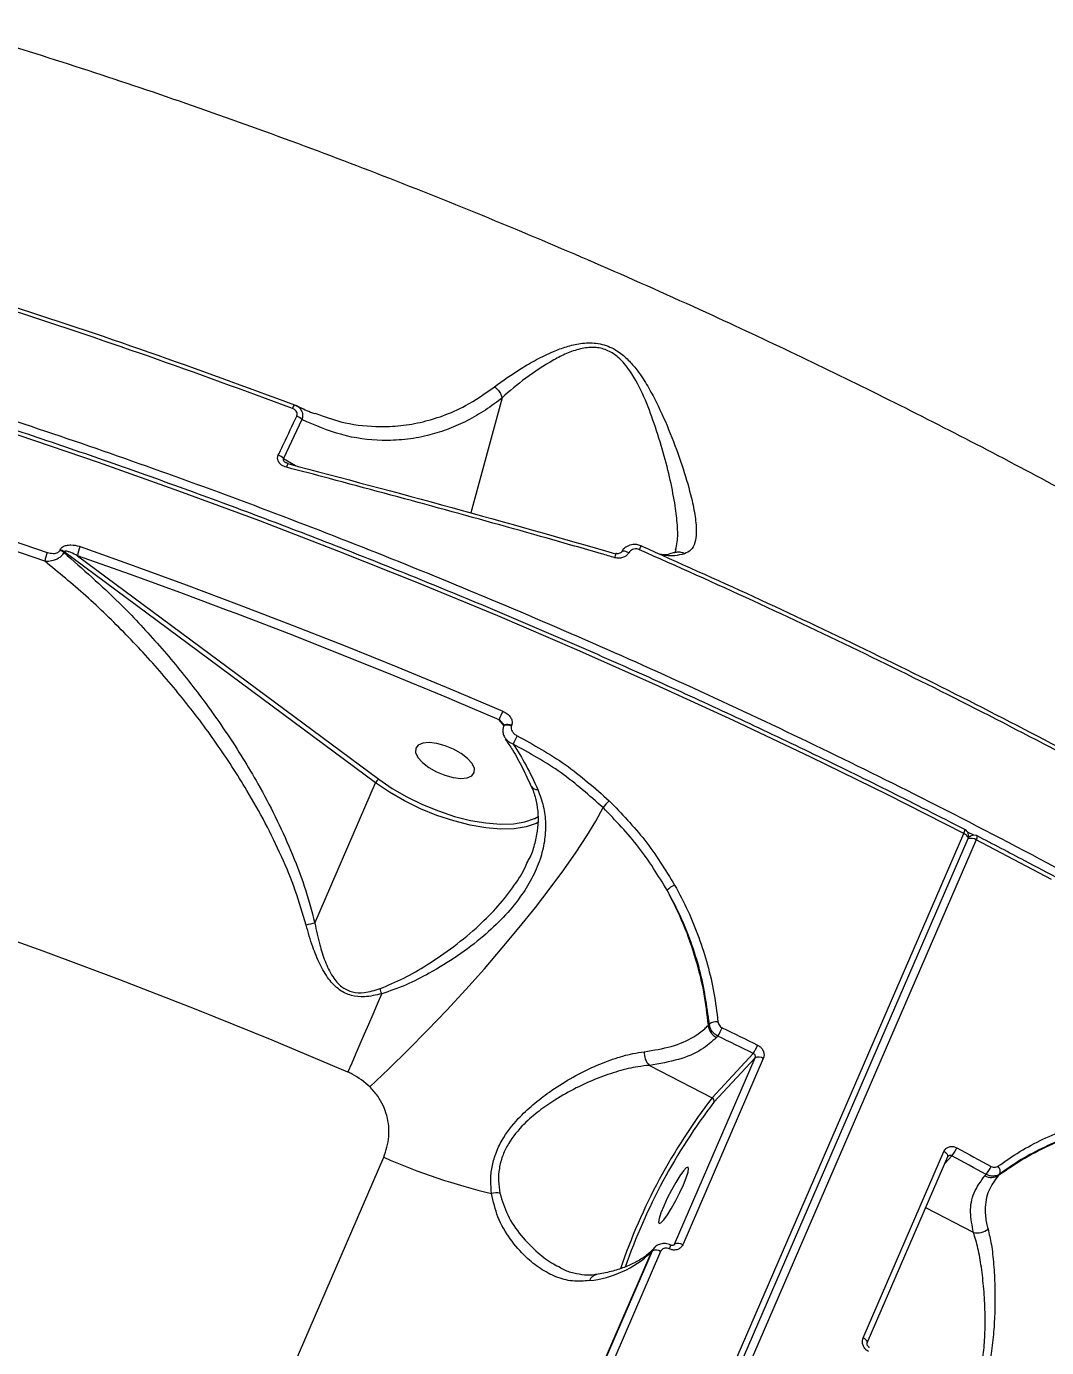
# Model space of a CAD drawing. Header units: millimetres. Extents: x -4688 to 6829, y -6350 to 4771.
# Drawn here: x 2728.4 to 2873.1, y 1560.9 to 1748.2 of the extents above; entities that cross this region are included whole.
import ezdxf

# ---------------------------------------------------------------- set-up
doc = ezdxf.new("R2010")
doc.units = ezdxf.units.MM
for name, color, linetype in [('DIKOM_ЗОНА', 80, 'Continuous'), ('DIKOM_ОБЪЕКТ', 7, 'Continuous'), ('DIKOM_РАЗМЕР_ЗОНА', 7, 'Continuous'), ('DIKOM_РАЗМЕР_ОБЪЕКТА', 7, 'Continuous')]:
    doc.layers.add(name, color=color, linetype=linetype)
doc.styles.add('style1', font='arial.ttf', dxfattribs={"width": 0.8})
doc.dimstyles.new('1-50', dxfattribs={"dimtxt": 300, "dimasz": 200, "dimexe": 100, "dimexo": 0, "dimgap": 100, "dimtad": 1, "dimtxsty": 'style1', "dimcen": 200, "dimclrd": 7, "dimclre": 7, "dimclrt": 7, "dimadec": 1, "dimazin": 2, "dimtfac": 1, "dimtmove": 0, "dimatfit": 2, "dimfxl": 0, "dimlwd": 25, "dimlwe": 18, "dimarcsym": 0})

# ---------------------------------------------------------------- blocks, each defined once
blk = doc.blocks.new('*D9')
at = {"layer": 'Defpoints', "color": 0, "transparency": 16777216}
for p in [(2285.35, 2926.08), (233.68, -3329.73), (5655.58, -3329.73)]:
    blk.add_point(p, dxfattribs=at)
at = {"layer": 'DIKOM_РАЗМЕР_ОБЪЕКТА', "color": 7, "lineweight": 18, "transparency": 16777216}
for p, q in [((2285.35, 2926.08), (5755.58, 2926.08)), ((233.68, -3329.73), (5755.58, -3329.73))]:
    blk.add_line(p, q, dxfattribs=at)
at = {"layer": 'DIKOM_РАЗМЕР_ОБЪЕКТА', "color": 7, "lineweight": 25, "transparency": 16777216}
blk.add_line((5655.58, 2726.08), (5655.58, -3129.73), dxfattribs=at)
at = {"layer": 'DIKOM_РАЗМЕР_ОБЪЕКТА', "color": 7, "transparency": 16777216}
for points in [[(5622.24, 2726.08), (5688.91, 2726.08), (5655.58, 2926.08)], [(5622.24, -3129.73), (5688.91, -3129.73), (5655.58, -3329.73)]]:
    blk.add_solid(points, dxfattribs=at)
at = {"layer": 'DIKOM_РАЗМЕР_ОБЪЕКТА', "color": 7, "transparency": 16777216, "insert": (5402.4, -130.27), "char_height": 300, "attachment_point": 5, "rotation": 90, "style": 'style1'}
blk.add_mtext('6250', dxfattribs=at)
blk = doc.blocks.new('*D10')
at = {"layer": 'Defpoints', "color": 0, "transparency": 16777216}
for p in [(2960.09, 4770.95), (741.18, -5330.34), (6729.08, -5330.34)]:
    blk.add_point(p, dxfattribs=at)
at = {"layer": 'DIKOM_РАЗМЕР_ЗОНА', "color": 7, "lineweight": 18, "transparency": 16777216}
for p, q in [((2960.09, 4770.95), (6829.08, 4770.95)), ((741.18, -5330.34), (6829.08, -5330.34))]:
    blk.add_line(p, q, dxfattribs=at)
at = {"layer": 'DIKOM_РАЗМЕР_ЗОНА', "color": 7, "lineweight": 25, "transparency": 16777216}
blk.add_line((6729.08, 4570.95), (6729.08, -5130.34), dxfattribs=at)
at = {"layer": 'DIKOM_РАЗМЕР_ЗОНА', "color": 7, "transparency": 16777216}
for points in [[(6695.74, 4570.95), (6762.41, 4570.95), (6729.08, 4770.95)], [(6695.74, -5130.34), (6762.41, -5130.34), (6729.08, -5330.34)]]:
    blk.add_solid(points, dxfattribs=at)
at = {"layer": 'DIKOM_РАЗМЕР_ЗОНА', "color": 7, "transparency": 16777216, "insert": (6475.9, -93.77), "char_height": 300, "attachment_point": 5, "rotation": 90, "style": 'style1'}
blk.add_mtext('10100', dxfattribs=at)
blk = doc.blocks.new('*D11')
at = {"layer": 'Defpoints', "color": 0, "transparency": 16777216}
for p in [(3703.08, 2652.76), (-3188.42, -47.63), (-3188.42, -4921.77)]:
    blk.add_point(p, dxfattribs=at)
at = {"layer": 'DIKOM_РАЗМЕР_ОБЪЕКТА', "color": 7, "lineweight": 18, "transparency": 16777216}
for p, q in [((3703.08, 2652.76), (3703.08, -5021.77)), ((-3188.42, -47.63), (-3188.42, -5021.77))]:
    blk.add_line(p, q, dxfattribs=at)
at = {"layer": 'DIKOM_РАЗМЕР_ОБЪЕКТА', "color": 7, "lineweight": 25, "transparency": 16777216}
blk.add_line((3503.08, -4921.77), (-2988.42, -4921.77), dxfattribs=at)
at = {"layer": 'DIKOM_РАЗМЕР_ОБЪЕКТА', "color": 7, "transparency": 16777216}
for points in [[(-2988.42, -4888.44), (-2988.42, -4955.11), (-3188.42, -4921.77)], [(3503.08, -4888.44), (3503.08, -4955.11), (3703.08, -4921.77)]]:
    blk.add_solid(points, dxfattribs=at)
at = {"layer": 'DIKOM_РАЗМЕР_ОБЪЕКТА', "color": 7, "transparency": 16777216, "insert": (4.08, -4668.6), "char_height": 300, "attachment_point": 5, "style": 'style1'}
blk.add_mtext('6900', dxfattribs=at)
blk = doc.blocks.new('*D12')
at = {"layer": 'Defpoints', "color": 0, "transparency": 16777216}
for p in [(4937.72, 2926.08), (-4688.42, -671.13), (4937.72, -6249.77)]:
    blk.add_point(p, dxfattribs=at)
at = {"layer": 'DIKOM_РАЗМЕР_ЗОНА', "color": 7, "lineweight": 18, "transparency": 16777216}
for p, q in [((4937.72, 2926.08), (4937.72, -6349.77)), ((-4688.42, -671.13), (-4688.42, -6349.77))]:
    blk.add_line(p, q, dxfattribs=at)
at = {"layer": 'DIKOM_РАЗМЕР_ЗОНА', "color": 7, "lineweight": 25, "transparency": 16777216}
blk.add_line((-4488.42, -6249.77), (4737.72, -6249.77), dxfattribs=at)
at = {"layer": 'DIKOM_РАЗМЕР_ЗОНА', "color": 7, "transparency": 16777216}
for points in [[(-4488.42, -6216.44), (-4488.42, -6283.11), (-4688.42, -6249.77)], [(4737.72, -6216.44), (4737.72, -6283.11), (4937.72, -6249.77)]]:
    blk.add_solid(points, dxfattribs=at)
at = {"layer": 'DIKOM_РАЗМЕР_ЗОНА', "color": 7, "transparency": 16777216, "insert": (124.65, -5996.6), "char_height": 300, "attachment_point": 5, "style": 'style1'}
blk.add_mtext('9650', dxfattribs=at)

msp = doc.modelspace()

# ---------------------------------------------------------------- linework, layer by layer
at = {"layer": 'DIKOM_ЗОНА', "color": 3, "lineweight": 15}
msp.add_lwpolyline([(2570.081, -2285.228, 0.3647019), (1741.185, -3270.482), (1741.185, -4330.338, -0.4142136), (741.185, -5330.338), (-888.842, -5330.338, -0.4142136), (-1888.842, -4330.338), (-1888.842, -2671.127, 0.4142136), (-2888.842, -1671.127), (-3688.422, -1671.127, -0.4142136), (-4688.422, -671.127), (-4688.422, 1138.873, -0.4142136), (-3688.422, 2138.873), (-3460.429, 2138.873, 0.2211165), (-2695.804, 2494.398, -0.0334984), (-2377.811, 2824.109, 0.1068234), (-2131.845, 3167.597, -0.2990107), (-1214.167, 3770.271), (731.296, 3770.271, 0.2141904), (1478.609, 4105.799, -0.933016), (4609.303, 1688.518, 0.1481275), (4441.226, 1133.627), (4441.226, -61.127, -0.3647019), (2570.081, -2285.228)], format="xyb", dxfattribs=at)
at = {"layer": 'DIKOM_ОБЪЕКТ', "color": 7, "linetype": 'Continuous', "lineweight": 15}
for p, q in [((2795.855, 1695.569), (2791.406, 1679.261)), ((2769.315, 1693.394), (2769.435, 1693.354)), ((2767.469, 1692.487), (2764.86, 1686.963)), ((2764.86, 1686.963), (2766.55, 1685.959)), ((2733.133, 1673.943), (2733.177, 1674.043)), ((2733.745, 1673.748), (2733.701, 1673.648)), ((2777.924, 1640.998), (2733.745, 1673.748)), ((2735.634, 1673.193), (2778.396, 1641.494)), ((2795.424, 1649.932), (2789.447, 1652.468)), ((2796.112, 1649.098), (2795.424, 1649.932)), ((2796.131, 1649.142), (2796.097, 1649.064)), ((2797.218, 1649.147), (2797.185, 1649.07)), ((2769.306, 1621.098), (2777.924, 1640.998)), ((2800.016, 1640.485), (2800.003, 1640.513)), ((2800.49, 1635.936), (2800.974, 1636.197)), ((2688.348, 1234.364), (2861.34, 1633.812)), ((2862.756, 1633.549), (2861.847, 1634.017)), ((2688.956, 1233.63), (2861.948, 1633.078)), ((2863.105, 1632.902), (2690.113, 1233.454)), ((2862.058, 1633.247), (2861.981, 1633.164)), ((2799.596, 1630.113), (2799.678, 1630.308)), ((2825.081, 1606.608), (2825.253, 1606.793)), ((2826.447, 1605.094), (2826.26, 1604.893)), ((2820.308, 1575.6), (2831.745, 1602.009)), ((2832.907, 1601.907), (2821.469, 1575.497)), ((2825.641, 1596.352), (2831.467, 1602.631)), ((2831.745, 1602.009), (2825.902, 1595.712)), ((2816.747, 1600.938), (2825.641, 1596.352)), ((2847.062, 1562.301), (2858.5, 1588.711)), ((2653.981, 1299.058), (2779.079, 1587.915)), ((2847.638, 1561.584), (2859.075, 1587.994)), ((2859.64, 1588.104), (2858.671, 1587.06)), ((2859.078, 1587.988), (2859.112, 1588.045)), ((2864.317, 1585.271), (2864.503, 1585.472)), ((2866.451, 1585.551), (2866.279, 1585.366)), ((2862.707, 1577.24), (2855.931, 1580.734)), ((2820.162, 1575.442), (2820.308, 1575.6)), ((2816.978, 1574.418), (2787.312, 1505.918)), ((2787.518, 1506.139), (2817.184, 1574.64)), ((2818.34, 1574.54), (2788.674, 1506.039)), ((2817.184, 1574.64), (2816.978, 1574.418)), ((2817.48, 1575.093), (2817.273, 1574.871))]:
    msp.add_line(p, q, dxfattribs=at)
at = {"layer": 'DIKOM_ОБЪЕКТ', "color": 7, "linetype": 'Continuous', "lineweight": 15, "flags": 128}
for points in [[(2861.34, 1633.812), (2850.546, 1639.275), (2839.652, 1644.615), (2828.666, 1649.826), (2817.599, 1654.904), (2806.458, 1659.846), (2795.255, 1664.646), (2783.998, 1669.302), (2772.696, 1673.808), (2761.359, 1678.161), (2749.997, 1682.358), (2738.62, 1686.394), (2727.236, 1690.268), (2715.856, 1693.974), (2704.488, 1697.511), (2693.144, 1700.874), (2681.831, 1704.062), (2670.56, 1707.072), (2659.341, 1709.901), (2648.182, 1712.546), (2637.093, 1715.007), (2626.083, 1717.279), (2615.162, 1719.362), (2604.339, 1721.254)], [(2666.041, 1693.5), (2674.152, 1691.338), (2682.286, 1689.083), (2690.439, 1686.736), (2698.607, 1684.299), (2706.786, 1681.773), (2714.974, 1679.158), (2723.167, 1676.455), (2731.361, 1673.667)], [(2730.991, 1672.414), (2722.816, 1675.196), (2714.641, 1677.893), (2706.471, 1680.502), (2698.31, 1683.023), (2690.16, 1685.455), (2682.025, 1687.796), (2673.909, 1690.046), (2665.816, 1692.204)], [(2765.472, 1686.272), (2765.473, 1686.27), (2765.475, 1686.247)], [(2815.337, 1674.044), (2815.392, 1674.169), (2815.44, 1674.283), (2815.482, 1674.382), (2815.517, 1674.464), (2815.543, 1674.526), (2815.56, 1674.569), (2815.567, 1674.589), (2815.564, 1674.588)], [(2757.043, 1665.398), (2750.658, 1667.784), (2743.149, 1670.523), (2735.634, 1673.193)], [(2736.014, 1674.478), (2743.547, 1671.803), (2751.074, 1669.057), (2758.592, 1666.242), (2766.098, 1663.358), (2773.589, 1660.407), (2781.063, 1657.39), (2788.516, 1654.308), (2795.947, 1651.162)], [(2811.976, 1673.499), (2811.974, 1673.499), (2811.957, 1673.48)], [(2813.829, 1673.61), (2813.612, 1673.71), (2813.398, 1673.783), (2813.199, 1673.824), (2813.027, 1673.831), (2812.891, 1673.804), (2812.8, 1673.744), (2812.777, 1673.711)], [(2789.447, 1652.468), (2788.011, 1653.07), (2780.575, 1656.145), (2773.119, 1659.155), (2765.646, 1662.099), (2758.158, 1664.976), (2757.043, 1665.398)], [(2774.003, 1599.977), (2763.264, 1604.49), (2752.477, 1608.855), (2741.651, 1613.068), (2730.796, 1617.125), (2719.923, 1621.023), (2709.042, 1624.756), (2698.162, 1628.323), (2687.294, 1631.719), (2676.449, 1634.942), (2665.635, 1637.989), (2654.864, 1640.856), (2644.145, 1643.542), (2633.488, 1646.042), (2622.903, 1648.357), (2612.4, 1650.482)], [(2796.097, 1649.064), (2796.132, 1649.118), (2796.253, 1649.195), (2796.435, 1649.23), (2796.663, 1649.219), (2796.92, 1649.164), (2797.185, 1649.07)], [(2796.131, 1649.143), (2796.166, 1649.196), (2796.287, 1649.273), (2796.469, 1649.308), (2796.697, 1649.297), (2796.954, 1649.242), (2797.218, 1649.147)], [(2790.956, 1644.451), (2790.058, 1645.151), (2788.973, 1645.77), (2787.79, 1646.26), (2786.605, 1646.579), (2785.514, 1646.703), (2784.604, 1646.622), (2783.95, 1646.341), (2783.605, 1645.883), (2783.597, 1645.287), (2783.926, 1644.599), (2784.565, 1643.876), (2785.464, 1643.176), (2786.548, 1642.557), (2787.731, 1642.067), (2788.917, 1641.747), (2790.008, 1641.623), (2790.918, 1641.705), (2791.571, 1641.986), (2791.917, 1642.444), (2791.925, 1643.04), (2791.596, 1643.728), (2790.956, 1644.451)], [(2799.994, 1634.976), (2799.268, 1634.764), (2797.591, 1634.493), (2795.678, 1634.441), (2793.574, 1634.609), (2791.328, 1634.992), (2788.994, 1635.582), (2786.626, 1636.365), (2784.281, 1637.323), (2782.014, 1638.432), (2779.878, 1639.667), (2777.924, 1640.998)], [(2778.396, 1641.494), (2780.29, 1640.203), (2782.361, 1639.006), (2784.56, 1637.93), (2786.834, 1637.002), (2789.13, 1636.242), (2791.393, 1635.67), (2793.571, 1635.298), (2795.612, 1635.136), (2797.467, 1635.186), (2799.093, 1635.449), (2800.451, 1635.917), (2800.49, 1635.936)], [(2777.118, 1597.891), (2779.807, 1600.441), (2782.537, 1603.124), (2785.283, 1605.914), (2788.017, 1608.783), (2790.712, 1611.703), (2793.341, 1614.645), (2795.879, 1617.58), (2798.3, 1620.479), (2800.581, 1623.314), (2802.699, 1626.055), (2804.633, 1628.677), (2806.364, 1631.154), (2807.875, 1633.461), (2809.151, 1635.575), (2810.179, 1637.475)], [(2801.074, 1635.456), (2800.669, 1635.247), (2799.994, 1634.976)], [(2861.948, 1633.078), (2861.955, 1633.096), (2861.963, 1633.185), (2861.936, 1633.285), (2861.873, 1633.392), (2861.778, 1633.503), (2861.654, 1633.613), (2861.506, 1633.717), (2861.34, 1633.812)], [(2861.97, 1633.133), (2861.998, 1633.174), (2862.058, 1633.247)], [(2873.771, 1627.3), (2863.105, 1632.902)], [(2774.003, 1599.977), (2774.575, 1601.298), (2775.156, 1602.643), (2775.746, 1604.009), (2776.344, 1605.394), (2776.948, 1606.797), (2777.558, 1608.214), (2778.173, 1609.643), (2778.792, 1611.083)], [(2827.07, 1606.278), (2827.7, 1605.971), (2828.33, 1605.663), (2828.959, 1605.355), (2829.589, 1605.047), (2830.217, 1604.738), (2830.846, 1604.429), (2831.474, 1604.119), (2832.102, 1603.809)], [(2831.467, 1602.631), (2830.841, 1602.94), (2830.214, 1603.249), (2829.587, 1603.558), (2828.959, 1603.866), (2828.332, 1604.173), (2827.704, 1604.481), (2827.075, 1604.788), (2826.447, 1605.094)], [(2859.075, 1587.994), (2859.081, 1588.01), (2859.091, 1588.096), (2859.066, 1588.193), (2859.007, 1588.298), (2858.918, 1588.406), (2858.8, 1588.513), (2858.659, 1588.616), (2858.5, 1588.711)], [(2860.342, 1589.248), (2860.953, 1588.919), (2861.564, 1588.59), (2862.174, 1588.261), (2862.783, 1587.931), (2863.392, 1587.601), (2864.001, 1587.271), (2864.609, 1586.94), (2865.217, 1586.609)], [(2818.781, 1580.996), (2818.384, 1580.011), (2818.134, 1579.228), (2818.049, 1578.711), (2818.138, 1578.501), (2818.392, 1578.616), (2818.791, 1579.047), (2819.303, 1579.757), (2819.886, 1580.691), (2820.494, 1581.771), (2821.076, 1582.911), (2821.586, 1584.019), (2821.982, 1585.004), (2822.233, 1585.787), (2822.317, 1586.304), (2822.229, 1586.514), (2821.975, 1586.399), (2821.576, 1585.969), (2821.064, 1585.258), (2820.48, 1584.325), (2819.873, 1583.244), (2819.291, 1582.104), (2818.781, 1580.996)], [(2864.503, 1585.472), (2863.897, 1585.802), (2863.29, 1586.132), (2862.682, 1586.462), (2862.075, 1586.791), (2861.467, 1587.12), (2860.858, 1587.448), (2860.249, 1587.777), (2859.64, 1588.104)], [(2817.273, 1574.871), (2817.152, 1574.723), (2816.978, 1574.418)], [(2847.637, 1561.583), (2847.644, 1561.6), (2847.653, 1561.686), (2847.628, 1561.784), (2847.57, 1561.888), (2847.48, 1561.996), (2847.363, 1562.104), (2847.222, 1562.207), (2847.062, 1562.301)]]:
    msp.add_lwpolyline(points, dxfattribs=at)
at = {"layer": 'DIKOM_ОБЪЕКТ', "color": 7, "linetype": 'Continuous', "lineweight": 15}
for centre, radius, start, end in [((2767.07, 1693.866), 0.964, 131.47485, 167.77525), ((2766.033, 1691.131), 1.975, 43.33505, 69.30573), ((2763.427, 1685.665), 1.933, 42.15521, 68.80643), ((2767.149, 1685.39), 1.895, 152.26758, 169.6357), ((2735.733, 1671.697), 4.796, 155.75129, 171.40148), ((2732.432, 1671.9), 2.16, 54.0055, 71.05225), ((2732.475, 1672), 2.16, 54.0055, 71.05225), ((2740.371, 1672.491), 4.789, 155.48338, 171.57647), ((2810.43, 1673.481), 1.547, 338.46856, 0.68331), ((2872.699, 1617.816), 83.683, 156.51725, 157.43237), ((2819.486, 1636.337), 24.283, 152.20863, 155.28087), ((2778.778, 1640.659), 0.919, 114.59903, 158.32488), ((2800.803, 1640.98), 0.929, 212.19645, 277.11609), ((2814.687, 1634.369), 5.475, 131.80022, 145.43355), ((2860.59, 1634.309), 0.9, 326.50222, 3.55481), ((2861.031, 1633.475), 1, 336.58356, 62.78465), ((2862.791, 1632.567), 1, 76.22064, 137.13963), ((2862.791, 1632.567), 1, 62.66279, 76.22064), ((2862.375, 1633.39), 0.878, 326.26977, 4.29789), ((2862.388, 1631.872), 1.255, 55.15439, 111.26544), ((2821.469, 1623.671), 3.04, 111.97016, 136.51416), ((2779.014, 1574.868), 47.238, 101.85993, 103.3947), ((2758.762, 1604.768), 21.001, 17.4978, 19.60072), ((2826.306, 1605.303), 1.825, 85.04262, 125.25228), ((2827.242, 1606.831), 2.172, 185.89248, 243.13334), ((2820.072, 1609.205), 7.585, 327.17967, 337.30073), ((2825.903, 1606.391), 6.715, 325.94929, 337.38902), ((2818.481, 1602.698), 2.471, 175.97348, 225.41736), ((2832.236, 1600.942), 1.175, 55.21042, 114.69449), ((2893.186, 1544.518), 85.142, 142.49787, 161.09377), ((2825.42, 1595.889), 0.513, 339.89761, 64.57363), ((2891.548, 1545.363), 82.731, 142.51237, 160.98438), ((2856.538, 1590.797), 4.108, 319.03647, 337.84037), ((2814.227, 1667.121), 86.654, 246.07072, 256.74963), ((2861.646, 1588.059), 3.854, 317.84357, 337.90871), ((2865.504, 1585.897), 1.008, 339.91772, 47.47139), ((2865.222, 1586.896), 1.861, 240.89399, 304.63501), ((2795.087, 1579.405), 3.446, 82.32618, 102.09559), ((2863.265, 1579.469), 2.298, 255.95574, 310.92886), ((2818.62, 1575.517), 1.139, 328.59006, 357.45453), ((2820.799, 1574.532), 1.175, 55.21042, 114.69449), ((2806.643, 1585.433), 15.105, 276.07232, 313.17685), ((2817.675, 1573.577), 1.171, 55.34952, 114.76817), ((2809.524, 1569.941), 1.367, 102.28359, 159.81023)]:
    msp.add_arc(centre, radius, start, end, dxfattribs=at)
for points, knots in [([(2422.177, 1731.331), (2422.437, 1731.609), (2424.775, 1734.11), (2429.994, 1738.424), (2437.879, 1744.223), (2446.164, 1749.209), (2454.582, 1753.512), (2463.007, 1757.195), (2471.994, 1760.536), (2481.528, 1763.518), (2491.623, 1766.136), (2502.247, 1768.37), (2513.4, 1770.208), (2524.404, 1771.559), (2535.155, 1772.488), (2545.569, 1773.063), (2556.282, 1773.335), (2566.794, 1773.302), (2577.032, 1773.008), (2586.965, 1772.496), (2597.082, 1771.749), (2610.141, 1770.503), (2626.339, 1768.483), (2645.854, 1765.339), (2665.83, 1761.419), (2686.176, 1756.735), (2704.763, 1751.841), (2721.461, 1746.983), (2736.193, 1742.366), (2751.024, 1737.388), (2765.916, 1732.058), (2780.877, 1726.371), (2795.848, 1720.347), (2810.814, 1713.989), (2824.96, 1707.658), (2838.273, 1701.42), (2850.757, 1695.324), (2863.132, 1689.033), (2874.839, 1682.842), (2885.862, 1676.799), (2896.231, 1670.924), (2906.468, 1664.924), (2919.3, 1657.177), (2928.472, 1651.29), (2934.375, 1647.501)], [0, 0, 0, 0, 0.00365, 0.0328019, 0.0620439, 0.0913589, 0.1156482, 0.1400516, 0.1644977, 0.189166, 0.213879, 0.2388182, 0.2638039, 0.2889112, 0.3099625, 0.3310138, 0.3521805, 0.3733471, 0.3916959, 0.4100446, 0.4284708, 0.4468971, 0.4801902, 0.513728, 0.5473846, 0.5811914, 0.6151191, 0.6390115, 0.6630164, 0.6870637, 0.7113279, 0.7356354, 0.7601623, 0.7847334, 0.8094207, 0.8304097, 0.8513987, 0.8724971, 0.8935955, 0.9118753, 0.9301551, 0.9485063, 0.9668575, 1, 1, 1, 1]), ([(2365.906, 1688.306), (2365.943, 1688.345), (2367.852, 1690.35), (2371.714, 1693.566), (2377.403, 1697.984), (2382.968, 1701.748), (2388.886, 1705.31), (2395.78, 1708.984), (2403.775, 1712.687), (2413.006, 1716.321), (2423.258, 1719.723), (2434.598, 1722.819), (2446.656, 1725.436), (2458.868, 1727.501), (2470.121, 1728.936), (2481.644, 1730.017), (2493.424, 1730.754), (2506.597, 1731.143), (2520.231, 1731.119), (2534.295, 1730.678), (2547.59, 1729.884), (2559.963, 1728.849), (2571.333, 1727.674), (2582.884, 1726.256), (2595.748, 1724.436), (2609.974, 1722.124), (2625.603, 1719.224), (2642.17, 1715.775), (2659.664, 1711.721), (2677.425, 1707.167), (2694.681, 1702.345), (2710.001, 1697.734), (2725.204, 1692.871), (2740.286, 1687.769), (2756.61, 1681.907), (2772.974, 1675.686), (2789.334, 1669.119), (2805.684, 1662.203), (2821.986, 1654.949), (2838.209, 1647.364), (2854.959, 1639.145), (2872.13, 1630.284), (2889.663, 1620.751), (2906.869, 1610.899), (2923.73, 1600.732), (2940.034, 1590.38), (2955.742, 1579.872), (2969.272, 1570.371), (2977.456, 1564.305), (2980.789, 1561.835)], [0, 0, 0, 0, 0.0004422, 0.022746, 0.03966, 0.056574, 0.0735577, 0.0905414, 0.1124845, 0.1345298, 0.1566135, 0.1817028, 0.2068488, 0.2293872, 0.2519668, 0.2689744, 0.2909172, 0.3129623, 0.3350457, 0.3573274, 0.3796488, 0.3965538, 0.4134587, 0.4304333, 0.4474078, 0.4693509, 0.4913961, 0.5134797, 0.5385688, 0.5637147, 0.586253, 0.6088324, 0.62584, 0.647783, 0.6698282, 0.6919118, 0.7141937, 0.7365152, 0.7589722, 0.7816015, 0.8042725, 0.8297759, 0.8552792, 0.8809027, 0.9065866, 0.9323923, 0.9575184, 0.9827014, 1, 1, 1, 1]), ([(2861.488, 1634.364), (2859.705, 1635.277), (2854.535, 1637.923), (2845.904, 1642.221), (2835.575, 1647.217), (2825.166, 1652.095), (2814.687, 1656.854), (2804.145, 1661.489), (2793.548, 1665.998), (2782.905, 1670.376), (2772.223, 1674.62), (2761.511, 1678.728), (2750.775, 1682.695), (2740.026, 1686.52), (2729.27, 1690.199), (2718.515, 1693.73), (2707.77, 1697.109), (2697.043, 1700.334), (2686.341, 1703.403), (2675.674, 1706.314), (2665.048, 1709.064), (2654.472, 1711.652), (2643.954, 1714.074), (2633.501, 1716.33), (2623.122, 1718.418), (2612.824, 1720.336), (2602.615, 1722.083), (2592.502, 1723.657), (2582.494, 1725.057), (2572.598, 1726.282), (2562.82, 1727.331), (2553.169, 1728.204), (2543.652, 1728.899), (2534.275, 1729.417), (2525.046, 1729.756), (2515.972, 1729.916), (2507.059, 1729.898), (2498.315, 1729.7), (2489.745, 1729.324), (2481.356, 1728.769), (2473.155, 1728.036), (2465.147, 1727.126), (2457.339, 1726.038), (2449.736, 1724.773), (2442.345, 1723.333), (2435.17, 1721.719), (2428.217, 1719.93), (2421.492, 1717.97), (2415, 1715.838), (2408.745, 1713.538), (2402.733, 1711.069), (2396.968, 1708.435), (2391.455, 1705.637), (2386.198, 1702.676), (2381.201, 1699.556), (2376.466, 1696.281), (2372.011, 1692.845), (2368.347, 1689.758), (2366.281, 1687.755), (2365.507, 1687.006)], [0, 0, 0, 0, 0.0093746, 0.0271864, 0.0449984, 0.0628104, 0.0806223, 0.0984341, 0.116246, 0.1340579, 0.1518698, 0.1696818, 0.1874938, 0.205306, 0.2231183, 0.2409307, 0.2587433, 0.2765562, 0.2943692, 0.3121826, 0.3299962, 0.3478102, 0.3656245, 0.3834392, 0.4012543, 0.4190699, 0.436886, 0.4547026, 0.4725198, 0.4903376, 0.508156, 0.5259751, 0.543795, 0.5616156, 0.579437, 0.5972592, 0.6150823, 0.6329063, 0.6507312, 0.668557, 0.6863838, 0.7042113, 0.7220398, 0.7398689, 0.7576987, 0.775529, 0.7933595, 0.8111899, 0.8290198, 0.8468486, 0.8646758, 0.8825006, 0.9003223, 0.9181399, 0.9359523, 0.9537585, 0.9715573, 0.9893478, 1, 1, 1, 1]), ([(2766.128, 1694.07), (2759.32, 1696.571), (2745.684, 1701.579), (2725.125, 1708.438), (2704.5, 1714.853), (2690.792, 1718.645), (2683.929, 1720.544)], [0, 0, 0, 0, 0.2482771, 0.497233, 0.7482654, 1, 1, 1, 1]), ([(2684.356, 1721.03), (2691.114, 1719.16), (2704.65, 1715.416), (2725.149, 1709.049), (2745.772, 1702.177), (2759.539, 1697.12), (2766.432, 1694.588)], [0, 0, 0, 0, 0.2482753, 0.4972304, 0.7482641, 1, 1, 1, 1]), ([(2794.774, 1697.129), (2795.979, 1698.004), (2797.803, 1699.328), (2800.716, 1701.01), (2802.876, 1702.068), (2804.977, 1702.855), (2806.996, 1703.346), (2809.221, 1703.438), (2811.387, 1702.803), (2813.093, 1701.627), (2814.411, 1700.276), (2815.663, 1698.625), (2816.859, 1696.663), (2818.396, 1693.681), (2820.016, 1689.879), (2821.601, 1685.436), (2822.685, 1681.671), (2823.291, 1678.658), (2823.459, 1676.543), (2823.24, 1674.983), (2822.724, 1673.956), (2822.053, 1673.63), (2821.739, 1673.478)], [0, 0, 0, 0, 0.0867821, 0.1313082, 0.1762531, 0.2078807, 0.2400702, 0.2736973, 0.3076356, 0.3372191, 0.3648028, 0.3930651, 0.4331703, 0.4736716, 0.5563619, 0.6423785, 0.7300132, 0.792366, 0.85598, 0.9051971, 0.9556705, 1, 1, 1, 1]), ([(2820.469, 1674.034), (2820.56, 1674.394), (2820.804, 1675.36), (2820.764, 1677.456), (2820.422, 1680.371), (2819.757, 1683.839), (2818.767, 1687.785), (2817.509, 1691.774), (2816.078, 1695.72), (2814.419, 1698.942), (2812.617, 1701.188), (2810.922, 1702.348), (2809.671, 1702.668), (2808.345, 1702.753), (2806.875, 1702.555), (2804.969, 1701.881), (2802.29, 1700.513), (2799.112, 1698.393), (2796.883, 1696.506), (2795.856, 1695.579), (2795.855, 1695.578)], [0, 0, 0, 0, 0.0423136, 0.1137384, 0.185259, 0.2707147, 0.3565043, 0.4420816, 0.5185366, 0.5945907, 0.6385073, 0.6681976, 0.6976501, 0.7024137, 0.7367404, 0.7744988, 0.8123921, 0.9060804, 0.9999231, 1, 1, 1, 1]), ([(2769.435, 1693.354), (2770.618, 1692.924), (2773.397, 1691.913), (2777.324, 1691.454), (2781.091, 1691.536), (2784.278, 1692.027), (2787.487, 1692.974), (2791.037, 1694.512), (2793.42, 1696.181), (2794.774, 1697.129)], [0, 0, 0, 0, 0.1440177, 0.3383553, 0.4600544, 0.5825263, 0.7076964, 0.8339401, 1, 1, 1, 1]), ([(2794.774, 1697.129), (2794.808, 1697.105), (2794.97, 1696.987), (2795.283, 1696.691), (2795.654, 1696.182), (2795.788, 1695.779), (2795.855, 1695.578)], [0, 0, 0, 0, 0.0659272, 0.317252, 0.658626, 1, 1, 1, 1]), ([(2795.855, 1695.569), (2795.787, 1695.514), (2794.906, 1694.81), (2793.173, 1693.582), (2790.602, 1692.13), (2787.962, 1690.996), (2785.106, 1690.129), (2782.057, 1689.598), (2777.976, 1689.445), (2773.027, 1690.092), (2769.333, 1691.684), (2767.469, 1692.487)], [0, 0, 0, 0, 0.00753066, 0.09736415, 0.18782469, 0.28007711, 0.37287375, 0.48321948, 0.59432196, 0.79527273, 1, 1, 1, 1]), ([(2795.855, 1695.578), (2795.856, 1695.577), (2795.856, 1695.575), (2795.856, 1695.572), (2795.855, 1695.569), (2795.855, 1695.569)], [0, 0, 0, 0, 0.3032318, 0.7116411, 1, 1, 1, 1]), ([(2766.731, 1692.979), (2766.75, 1693.03), (2766.801, 1693.16), (2766.803, 1693.402), (2766.691, 1693.67), (2766.46, 1693.916), (2766.246, 1694.015), (2766.128, 1694.07)], [0, 0, 0, 0, 0.1207614, 0.3075471, 0.5229343, 0.737446, 1, 1, 1, 1]), ([(2766.432, 1694.588), (2766.628, 1694.498), (2767.02, 1694.317), (2767.416, 1693.822), (2767.595, 1693.24), (2767.562, 1692.778), (2767.485, 1692.537), (2767.469, 1692.487)], [0, 0, 0, 0, 0.2435264, 0.4875452, 0.719776, 0.9418364, 1, 1, 1, 1]), ([(2769.299, 1693.315), (2769.101, 1693.38), (2768.205, 1693.676), (2767.335, 1694.126), (2766.657, 1694.478)], [0, 0, 0, 0, 0.2204675, 1, 1, 1, 1]), ([(2764.126, 1687.468), (2764.388, 1688.016), (2765.264, 1689.843), (2766.127, 1691.687), (2766.731, 1692.979)], [0, 0, 0, 0, 0.2996336, 1, 1, 1, 1]), ([(2765.285, 1685.731), (2765.042, 1685.818), (2764.641, 1685.962), (2764.222, 1686.367), (2764.024, 1686.775), (2764.008, 1687.165), (2764.091, 1687.378), (2764.126, 1687.468)], [0, 0, 0, 0, 0.303866, 0.5023333, 0.701704, 0.8732902, 1, 1, 1, 1]), ([(2764.86, 1686.963), (2764.84, 1686.939), (2764.805, 1686.9), (2764.793, 1686.822), (2764.806, 1686.749), (2764.845, 1686.67), (2764.94, 1686.556), (2765.055, 1686.457), (2765.15, 1686.412), (2765.176, 1686.4)], [0, 0, 0, 0, 0.1515867, 0.2525797, 0.333354, 0.4421759, 0.5755507, 0.8830658, 1, 1, 1, 1]), ([(2765.472, 1686.277), (2765.447, 1686.282), (2765.335, 1686.305), (2765.238, 1686.358), (2765.163, 1686.4)], [0, 0, 0, 0, 0.2253039, 1, 1, 1, 1]), ([(2811.868, 1672.913), (2811.229, 1673.097), (2808.032, 1674.019), (2799.706, 1676.393), (2786.853, 1679.973), (2774.512, 1683.305), (2767.318, 1685.197), (2765.285, 1685.731)], [0, 0, 0, 0, 0.041373, 0.2068719, 0.5379145, 0.869436, 1, 1, 1, 1]), ([(2765.475, 1686.247), (2773.232, 1684.194), (2788.77, 1680.081), (2804.22, 1675.683), (2811.957, 1673.48)], [0, 0, 0, 0, 0.49917439, 1, 1, 1, 1]), ([(2733.177, 1674.043), (2733.221, 1674.121), (2733.319, 1674.296), (2733.628, 1674.521), (2734.107, 1674.689), (2734.893, 1674.751), (2735.555, 1674.634), (2735.969, 1674.494), (2736.014, 1674.478)], [0, 0, 0, 0, 0.0933723, 0.2087465, 0.3720832, 0.5792995, 0.9536434, 1, 1, 1, 1]), ([(2815.561, 1674.577), (2815.367, 1674.65), (2814.926, 1674.817), (2814.149, 1674.774), (2813.426, 1674.465), (2812.952, 1674.059), (2812.829, 1673.769), (2812.8, 1673.701)], [0, 0, 0, 0, 0.1914504, 0.4352818, 0.7024407, 0.9298305, 1, 1, 1, 1]), ([(2815.564, 1674.588), (2820.889, 1672.213), (2831.549, 1667.459), (2847.367, 1659.953), (2863.066, 1652.198), (2873.36, 1646.801), (2878.512, 1644.1)], [0, 0, 0, 0, 0.2489042, 0.4982426, 0.7488996, 1, 1, 1, 1]), ([(2733.701, 1673.648), (2733.647, 1673.548), (2733.528, 1673.33), (2733.215, 1673.003), (2732.76, 1672.693), (2732.107, 1672.441), (2731.489, 1672.362), (2731.106, 1672.402), (2730.991, 1672.414)], [0, 0, 0, 0, 0.11372041, 0.24935109, 0.42271806, 0.61349631, 0.88483042, 1, 1, 1, 1]), ([(2731.361, 1673.667), (2731.635, 1673.594), (2732.035, 1673.488), (2732.558, 1673.536), (2732.851, 1673.639), (2733.044, 1673.782), (2733.106, 1673.893), (2733.133, 1673.943)], [0, 0, 0, 0, 0.4299746, 0.6257729, 0.7881205, 0.905263, 1, 1, 1, 1]), ([(2733.701, 1673.648), (2736.364, 1671.322), (2740.956, 1667.312), (2747.005, 1660.835), (2752.125, 1654.661), (2756.923, 1648.022), (2760.764, 1641.809), (2763.723, 1636.244), (2765.939, 1631.406), (2767.897, 1626.37), (2768.836, 1622.855), (2769.306, 1621.098)], [0, 0, 0, 0, 0.1721625, 0.2969452, 0.4217212, 0.5495767, 0.6773929, 0.7569487, 0.8364853, 0.9182743, 1, 1, 1, 1]), ([(2735.634, 1673.193), (2735.327, 1673.355), (2734.882, 1673.59), (2734.315, 1673.782), (2734.013, 1673.841), (2733.843, 1673.829), (2733.769, 1673.788), (2733.753, 1673.761), (2733.745, 1673.748)], [0, 0, 0, 0, 0.4958745, 0.7197696, 0.8702617, 0.9510287, 0.9759034, 1, 1, 1, 1]), ([(2813.829, 1673.61), (2813.734, 1673.473), (2813.542, 1673.198), (2813.076, 1672.937), (2812.503, 1672.798), (2812.089, 1672.873), (2811.868, 1672.913)], [0, 0, 0, 0, 0.23221414, 0.46400783, 0.71401428, 1, 1, 1, 1]), ([(2812.776, 1673.713), (2812.775, 1673.71), (2812.76, 1673.672), (2812.671, 1673.578), (2812.452, 1673.478), (2812.199, 1673.448), (2812.039, 1673.489), (2811.977, 1673.505)], [0, 0, 0, 0, 0.0224767, 0.2839474, 0.5621584, 0.832545, 1, 1, 1, 1]), ([(2815.337, 1674.044), (2815.279, 1674.066), (2815.088, 1674.14), (2814.741, 1674.169), (2814.355, 1674.081), (2814.029, 1673.896), (2813.896, 1673.705), (2813.829, 1673.61)], [0, 0, 0, 0, 0.104362, 0.3453657, 0.5759466, 0.787751, 1, 1, 1, 1]), ([(2878.388, 1643.515), (2873.273, 1646.196), (2863.034, 1651.563), (2847.358, 1659.309), (2831.47, 1666.85), (2820.718, 1671.645), (2815.337, 1674.044)], [0, 0, 0, 0, 0.2489045, 0.498243, 0.7488998, 1, 1, 1, 1]), ([(2820.292, 1673.644), (2820.077, 1673.568), (2819.49, 1673.362), (2818.823, 1673.29), (2818.381, 1673.361), (2818.234, 1673.385)], [0, 0, 0, 0, 0.2784858, 0.7604293, 1, 1, 1, 1]), ([(2821.739, 1673.478), (2821.27, 1673.353), (2820.155, 1673.056), (2819.107, 1673.188), (2818.5, 1673.265)], [0, 0, 0, 0, 0.4205167, 1, 1, 1, 1]), ([(2820.5, 1674.027), (2820.496, 1674.004), (2820.455, 1673.789), (2820.347, 1673.669), (2820.347, 1673.645), (2820.292, 1673.625), (2820.267, 1673.616)], [0, 0, 0, 0, 0.0402582, 0.377831, 0.7207953, 1, 1, 1, 1]), ([(2821.739, 1673.478), (2821.705, 1673.496), (2821.598, 1673.553), (2821.286, 1673.673), (2820.819, 1673.755), (2820.46, 1673.649), (2820.302, 1673.603)], [0, 0, 0, 0, 0.0766137, 0.2380474, 0.6656363, 1, 1, 1, 1]), ([(2768.071, 1620.821), (2767.587, 1622.466), (2766.612, 1625.775), (2764.609, 1630.598), (2762.304, 1635.332), (2759.255, 1640.742), (2755.376, 1646.699), (2750.557, 1653.093), (2745.344, 1659.162), (2740.7, 1663.913), (2735.929, 1668.374), (2732.954, 1670.808), (2730.991, 1672.414)], [0, 0, 0, 0, 0.077204, 0.1552632, 0.2352624, 0.3156957, 0.4381019, 0.5613734, 0.6869532, 0.8131986, 0.8767617, 1, 1, 1, 1]), ([(2795.947, 1651.162), (2796.173, 1651.044), (2796.602, 1650.82), (2797.047, 1650.335), (2797.272, 1649.862), (2797.319, 1649.46), (2797.249, 1649.242), (2797.218, 1649.147)], [0, 0, 0, 0, 0.279175, 0.5294196, 0.7216381, 0.8794287, 1, 1, 1, 1]), ([(2795.973, 1649.411), (2795.913, 1649.483), (2795.747, 1649.683), (2795.55, 1649.835), (2795.424, 1649.932)], [0, 0, 0, 0, 0.3600476, 1, 1, 1, 1]), ([(2796.117, 1649.057), (2796.057, 1648.907), (2795.927, 1648.577), (2795.982, 1648.019), (2796.126, 1647.559), (2796.303, 1647.339), (2796.355, 1647.274)], [0, 0, 0, 0, 0.252329, 0.555756, 0.8701729, 1, 1, 1, 1]), ([(2795.973, 1649.411), (2795.997, 1649.385), (2796.057, 1649.321), (2796.105, 1649.221), (2796.127, 1649.149), (2796.126, 1649.118), (2796.127, 1649.133), (2796.129, 1649.138), (2796.13, 1649.139)], [0, 0, 0, 0, 0.1649267, 0.4068008, 0.5884032, 0.743258, 0.9183755, 1, 1, 1, 1]), ([(2797.185, 1649.07), (2797.166, 1649.016), (2797.12, 1648.878), (2797.138, 1648.611), (2797.28, 1648.27), (2797.572, 1647.919), (2797.859, 1647.747), (2798.004, 1647.659)], [0, 0, 0, 0, 0.1010885, 0.2613491, 0.4607039, 0.7265488, 1, 1, 1, 1]), ([(2796.309, 1647.192), (2796.652, 1646.689), (2797.521, 1645.411), (2798.758, 1643.171), (2799.582, 1641.346), (2799.978, 1640.471)], [0, 0, 0, 0, 0.2532852, 0.6420458, 1, 1, 1, 1]), ([(2797.428, 1646.492), (2797.192, 1646.585), (2796.759, 1646.758), (2796.493, 1647.092), (2796.371, 1647.244)], [0, 0, 0, 0, 0.5434416, 1, 1, 1, 1]), ([(2797.428, 1646.492), (2798.057, 1645.504), (2799.321, 1643.519), (2800.384, 1641.216), (2800.918, 1640.058)], [0, 0, 0, 0, 0.4974093, 1, 1, 1, 1]), ([(2810.179, 1637.475), (2808.254, 1639.19), (2804.354, 1642.663), (2799.756, 1645.205), (2797.428, 1646.492)], [0, 0, 0, 0, 0.4938176, 1, 1, 1, 1]), ([(2798.004, 1647.659), (2800.326, 1646.379), (2805.028, 1643.787), (2809.018, 1640.243), (2811.038, 1638.45)], [0, 0, 0, 0, 0.4938716, 1, 1, 1, 1]), ([(2800.918, 1640.058), (2801.211, 1639.267), (2801.798, 1637.686), (2802.087, 1635.195), (2801.928, 1632.669), (2801.279, 1630.038), (2800.12, 1627.382), (2798.378, 1624.61), (2796.085, 1621.876), (2793.115, 1619.083), (2789.593, 1616.405), (2785.859, 1614.135), (2782.267, 1612.277), (2779.95, 1611.481), (2778.792, 1611.083)], [0, 0, 0, 0, 0.0676068, 0.1352439, 0.2056881, 0.2761669, 0.3555607, 0.434997, 0.5267508, 0.6185531, 0.7258823, 0.8332496, 0.9166791, 1, 1, 1, 1]), ([(2799.97, 1640.503), (2800.095, 1640.228), (2800.481, 1639.384), (2800.826, 1637.895), (2801.016, 1636.051), (2800.894, 1634.128), (2800.446, 1632.163), (2800.013, 1630.814), (2799.662, 1630.138), (2799.65, 1630.114)], [0, 0, 0, 0, 0.0820592, 0.2522138, 0.4293708, 0.6122765, 0.8001634, 0.9927695, 1, 1, 1, 1]), ([(2819.264, 1625.763), (2817.991, 1627.844), (2815.416, 1632.056), (2811.938, 1635.654), (2810.179, 1637.475)], [0, 0, 0, 0, 0.4941653, 1, 1, 1, 1]), ([(2811.038, 1638.45), (2812.797, 1636.636), (2816.357, 1632.965), (2818.997, 1628.665), (2820.332, 1626.49)], [0, 0, 0, 0, 0.4941711, 1, 1, 1, 1]), ([(3123.615, 1359.108), (3123.627, 1359.525), (3123.688, 1361.732), (3123.508, 1365.827), (3123.062, 1371.391), (3122.296, 1377.055), (3121.241, 1382.804), (3119.89, 1388.636), (3118.246, 1394.546), (3116.311, 1400.529), (3114.084, 1406.581), (3111.569, 1412.697), (3108.767, 1418.872), (3105.68, 1425.102), (3102.311, 1431.382), (3098.663, 1437.707), (3094.738, 1444.072), (3090.539, 1450.472), (3086.071, 1456.903), (3081.335, 1463.36), (3076.336, 1469.838), (3071.077, 1476.333), (3065.563, 1482.838), (3059.798, 1489.35), (3053.786, 1495.864), (3047.531, 1502.375), (3041.039, 1508.878), (3034.315, 1515.368), (3027.362, 1521.84), (3020.188, 1528.29), (3012.796, 1534.713), (3005.193, 1541.104), (2997.384, 1547.457), (2989.375, 1553.769), (2981.173, 1560.035), (2972.783, 1566.25), (2964.212, 1572.41), (2955.465, 1578.509), (2946.551, 1584.543), (2937.474, 1590.508), (2928.243, 1596.4), (2918.865, 1602.213), (2909.345, 1607.944), (2899.691, 1613.587), (2889.912, 1619.141), (2880.012, 1624.597), (2871.117, 1629.365), (2865.499, 1632.287), (2863.251, 1633.456)], [0, 0, 0, 0, 0.0051792, 0.02739, 0.049613, 0.0718476, 0.0940928, 0.1163476, 0.1386106, 0.1608803, 0.1831556, 0.2054353, 0.2277182, 0.2500035, 0.2722903, 0.294578, 0.3168662, 0.3391542, 0.3614417, 0.3837286, 0.4060147, 0.4282999, 0.450584, 0.4728671, 0.4951492, 0.5174301, 0.53971, 0.5619889, 0.5842667, 0.6065436, 0.6288196, 0.6510947, 0.673369, 0.6956426, 0.7179154, 0.7401875, 0.762459, 0.7847299, 0.8070002, 0.82927, 0.8515394, 0.8738084, 0.896077, 0.9183452, 0.9406131, 0.9628807, 0.9851481, 1, 1, 1, 1]), ([(2778.547, 1611.814), (2779.68, 1612.288), (2781.964, 1613.244), (2785.455, 1615.296), (2789.077, 1617.77), (2792.46, 1620.581), (2795.349, 1623.49), (2797.526, 1626.284), (2798.956, 1628.514), (2799.459, 1629.772), (2799.596, 1630.113)], [0, 0, 0, 0, 0.1255129, 0.2530775, 0.4112133, 0.5723364, 0.706373, 0.8428798, 0.9573796, 1, 1, 1, 1]), ([(2820.332, 1626.49), (2820.977, 1625.279), (2822.265, 1622.862), (2823.806, 1619.079), (2825.046, 1615.188), (2825.978, 1611.188), (2826.301, 1608.48), (2826.464, 1607.121)], [0, 0, 0, 0, 0.19783435, 0.39481666, 0.59316797, 0.79583751, 1, 1, 1, 1]), ([(2819.264, 1625.763), (2820.059, 1624.172), (2821.659, 1620.973), (2823.33, 1616.11), (2824.528, 1611.302), (2824.896, 1608.178), (2825.081, 1606.608)], [0, 0, 0, 0, 0.2598499, 0.5228404, 0.7602266, 1, 1, 1, 1]), ([(2825.253, 1606.793), (2824.891, 1609.372), (2824.344, 1613.274), (2822.699, 1618.388), (2821.179, 1622.167), (2819.895, 1624.577), (2819.264, 1625.763)], [0, 0, 0, 0, 0.39516921, 0.59792265, 0.80216886, 1, 1, 1, 1]), ([(2778.792, 1611.083), (2777.98, 1610.894), (2776.566, 1610.566), (2774.461, 1610.746), (2772.659, 1611.609), (2771.146, 1613.22), (2769.949, 1615.328), (2768.897, 1617.912), (2768.365, 1619.785), (2768.071, 1620.821)], [0, 0, 0, 0, 0.1491214, 0.259638, 0.3716709, 0.4987894, 0.6508245, 0.8069667, 1, 1, 1, 1]), ([(2769.306, 1621.098), (2769.519, 1620.07), (2769.897, 1618.247), (2770.71, 1615.696), (2771.664, 1613.629), (2772.895, 1612.132), (2773.971, 1611.537), (2775.042, 1611.228), (2776.534, 1611.176), (2777.805, 1611.579), (2778.547, 1611.814)], [0, 0, 0, 0, 0.2010652, 0.3566018, 0.5148984, 0.6384673, 0.7217527, 0.7449361, 0.8512565, 1, 1, 1, 1]), ([(2826.464, 1607.121), (2826.484, 1607.015), (2826.525, 1606.805), (2826.718, 1606.523), (2826.917, 1606.357), (2827.043, 1606.292), (2827.07, 1606.278)], [0, 0, 0, 0, 0.3056925, 0.6116133, 0.9180226, 1, 1, 1, 1]), ([(2816.016, 1602.871), (2817.347, 1603.085), (2820.047, 1603.518), (2822.788, 1604.735), (2824.341, 1605.852), (2824.925, 1606.448), (2825.081, 1606.608)], [0, 0, 0, 0, 0.3414972, 0.6929958, 0.9180121, 1, 1, 1, 1]), ([(2826.447, 1605.094), (2826.394, 1605.122), (2826.145, 1605.255), (2825.751, 1605.591), (2825.372, 1606.159), (2825.293, 1606.581), (2825.253, 1606.793)], [0, 0, 0, 0, 0.0818929, 0.3880463, 0.6939649, 1, 1, 1, 1]), ([(2826.26, 1604.893), (2825.591, 1604.295), (2824.178, 1603.031), (2821.001, 1601.653), (2818.178, 1601.179), (2816.747, 1600.938)], [0, 0, 0, 0, 0.3069734, 0.648469, 1, 1, 1, 1]), ([(2832.102, 1603.809), (2832.199, 1603.754), (2832.442, 1603.615), (2832.754, 1603.28), (2832.973, 1602.832), (2833.043, 1602.346), (2832.952, 1602.053), (2832.907, 1601.907)], [0, 0, 0, 0, 0.1418471, 0.3567284, 0.5713333, 0.7857186, 1, 1, 1, 1]), ([(2794.365, 1582.774), (2794.309, 1583.375), (2794.196, 1584.591), (2794.387, 1586.5), (2794.915, 1588.438), (2796.039, 1590.813), (2797.864, 1593.189), (2800.231, 1595.419), (2802.726, 1597.335), (2805.56, 1599.124), (2808.599, 1600.683), (2811.587, 1601.878), (2814.065, 1602.588), (2815.481, 1602.793), (2816.016, 1602.871)], [0, 0, 0, 0, 0.0603688, 0.1220455, 0.1825855, 0.245203, 0.3548646, 0.4358129, 0.5191047, 0.6213418, 0.7266004, 0.8297211, 0.9355795, 1, 1, 1, 1]), ([(2831.745, 1602.009), (2831.761, 1602.058), (2831.791, 1602.156), (2831.765, 1602.315), (2831.69, 1602.462), (2831.583, 1602.57), (2831.5, 1602.613), (2831.467, 1602.631)], [0, 0, 0, 0, 0.21397755, 0.42817175, 0.64278495, 0.85790168, 1, 1, 1, 1]), ([(2777.118, 1597.891), (2776.325, 1598.556), (2775.448, 1599.29), (2774.314, 1599.84), (2774.109, 1599.93), (2774.003, 1599.977)], [0, 0, 0, 0, 0.8217569, 0.9078664, 1, 1, 1, 1]), ([(2816.747, 1600.938), (2816.209, 1600.882), (2814.809, 1600.735), (2812.335, 1600.151), (2809.387, 1599.14), (2806.343, 1597.771), (2803.555, 1596.207), (2801.06, 1594.482), (2798.733, 1592.489), (2796.974, 1590.358), (2795.933, 1588.253), (2795.593, 1587.056), (2795.381, 1585.818), (2795.296, 1584.535), (2795.463, 1583.397), (2795.547, 1582.82)], [0, 0, 0, 0, 0.0653899, 0.1703679, 0.2779426, 0.3818114, 0.4884116, 0.5695635, 0.6527955, 0.7604191, 0.8151631, 0.8718852, 0.8800454, 0.9391998, 1, 1, 1, 1]), ([(2779.079, 1587.915), (2779.388, 1588.874), (2779.999, 1590.772), (2779.652, 1593.823), (2778.587, 1596.258), (2777.505, 1597.462), (2777.118, 1597.891)], [0, 0, 0, 0, 0.2885643, 0.5716288, 0.8470383, 1, 1, 1, 1]), ([(2866.186, 1586.64), (2867.207, 1587.348), (2869.245, 1588.764), (2872.551, 1590.519), (2876.036, 1591.989), (2879.702, 1593.162), (2882.257, 1593.653), (2883.54, 1593.899)], [0, 0, 0, 0, 0.1976813, 0.3947, 0.5930892, 0.7957984, 1, 1, 1, 1]), ([(2866.279, 1585.366), (2867.49, 1586.201), (2869.922, 1587.882), (2874.045, 1589.931), (2878.535, 1591.631), (2881.794, 1592.326), (2883.433, 1592.676)], [0, 0, 0, 0, 0.2373861, 0.4771596, 0.7370093, 1, 1, 1, 1]), ([(2883.433, 1592.676), (2881.015, 1592.152), (2877.355, 1591.358), (2872.785, 1589.403), (2869.481, 1587.661), (2867.45, 1586.247), (2866.451, 1585.551)], [0, 0, 0, 0, 0.3951678, 0.5979285, 0.8021812, 1, 1, 1, 1]), ([(2858.5, 1588.711), (2858.545, 1588.799), (2858.661, 1589.02), (2858.968, 1589.284), (2859.4, 1589.44), (2859.884, 1589.444), (2860.19, 1589.313), (2860.342, 1589.248)], [0, 0, 0, 0, 0.1406201, 0.3550994, 0.5698681, 0.7848826, 1, 1, 1, 1]), ([(2859.64, 1588.104), (2859.59, 1588.128), (2859.491, 1588.174), (2859.335, 1588.175), (2859.2, 1588.133), (2859.139, 1588.071), (2859.113, 1588.044)], [0, 0, 0, 0, 0.2659201, 0.5314694, 0.7964351, 1, 1, 1, 1]), ([(2865.217, 1586.609), (2865.319, 1586.565), (2865.522, 1586.477), (2865.842, 1586.478), (2866.061, 1586.554), (2866.164, 1586.625), (2866.186, 1586.64)], [0, 0, 0, 0, 0.3067236, 0.613302, 0.919473, 1, 1, 1, 1]), ([(2862.707, 1577.24), (2862.516, 1578.221), (2862.122, 1580.24), (2862.619, 1582.984), (2863.745, 1584.501), (2864.317, 1585.271)], [0, 0, 0, 0, 0.3175173, 0.6539172, 1, 1, 1, 1]), ([(2866.279, 1585.366), (2865.746, 1584.656), (2864.663, 1583.217), (2864.28, 1580.835), (2864.457, 1578.951), (2864.7, 1578.005), (2864.77, 1577.733)], [0, 0, 0, 0, 0.3362341, 0.6822364, 0.9087879, 1, 1, 1, 1]), ([(2866.451, 1585.551), (2866.408, 1585.521), (2866.201, 1585.378), (2865.761, 1585.223), (2865.116, 1585.214), (2864.707, 1585.386), (2864.503, 1585.472)], [0, 0, 0, 0, 0.0806489, 0.3870727, 0.6935679, 1, 1, 1, 1]), ([(2808.241, 1570.413), (2807.434, 1570.352), (2805.821, 1570.229), (2803.48, 1570.887), (2801.256, 1572.059), (2799.041, 1573.839), (2796.946, 1576.264), (2795.136, 1579.287), (2794.616, 1581.639), (2794.365, 1582.774)], [0, 0, 0, 0, 0.1316586, 0.2634888, 0.3951402, 0.5268756, 0.688298, 0.8495356, 1, 1, 1, 1]), ([(2795.547, 1582.82), (2795.867, 1581.764), (2796.533, 1579.56), (2798.538, 1576.726), (2800.777, 1574.45), (2802.692, 1572.964), (2803.798, 1572.443), (2804.137, 1572.283)], [0, 0, 0, 0, 0.2220717, 0.4634794, 0.7115217, 0.9116376, 1, 1, 1, 1]), ([(2859.022, 1550.091), (2859.162, 1550.191), (2860.058, 1550.829), (2861.299, 1552.057), (2862.496, 1554.004), (2863.022, 1555.26), (2863.473, 1556.628), (2863.843, 1558.112), (2864.193, 1560.467), (2864.367, 1563.113), (2864.37, 1566.162), (2864.195, 1569.311), (2863.847, 1572.364), (2863.366, 1575.106), (2862.929, 1576.522), (2862.707, 1577.24)], [0, 0, 0, 0, 0.0201015, 0.1287258, 0.1852706, 0.2440052, 0.254864, 0.3167944, 0.3805909, 0.4664196, 0.5546309, 0.663824, 0.7761654, 0.8865567, 1, 1, 1, 1]), ([(2864.77, 1577.733), (2864.938, 1577.026), (2865.278, 1575.59), (2865.59, 1572.8), (2865.763, 1569.614), (2865.764, 1566.361), (2865.596, 1563.141), (2865.286, 1560.378), (2864.812, 1557.868), (2864.206, 1555.699), (2863.369, 1553.641), (2862.056, 1551.395), (2860.733, 1549.954), (2859.821, 1549.212), (2859.68, 1549.097)], [0, 0, 0, 0, 0.10847862, 0.22021752, 0.32764645, 0.43830707, 0.52380119, 0.61150561, 0.67451262, 0.73908589, 0.80277253, 0.86889522, 0.97973162, 1, 1, 1, 1]), ([(2819.751, 1575.453), (2819.7, 1575.483), (2819.426, 1575.642), (2818.855, 1575.722), (2818.143, 1575.583), (2817.654, 1575.335), (2817.502, 1575.1), (2817.484, 1575.073)], [0, 0, 0, 0, 0.0710644, 0.3783788, 0.6580345, 0.9599033, 1, 1, 1, 1]), ([(2821.469, 1575.497), (2821.423, 1575.409), (2821.308, 1575.188), (2820.997, 1574.919), (2820.557, 1574.755), (2820.063, 1574.741), (2819.749, 1574.862), (2819.592, 1574.923)], [0, 0, 0, 0, 0.1406201, 0.3550994, 0.5698681, 0.7848826, 1, 1, 1, 1]), ([(2820.226, 1575.491), (2820.219, 1575.48), (2820.197, 1575.443), (2820.115, 1575.409), (2819.968, 1575.401), (2819.847, 1575.423), (2819.78, 1575.46), (2819.76, 1575.471)], [0, 0, 0, 0, 0.1446175, 0.4914604, 0.7176188, 0.915032, 1, 1, 1, 1]), ([(2820.228, 1575.488), (2820.238, 1575.496), (2820.275, 1575.526), (2820.294, 1575.569), (2820.308, 1575.6)], [0, 0, 0, 0, 0.2847566, 1, 1, 1, 1]), ([(2817.273, 1574.871), (2817.11, 1574.705), (2816.616, 1574.201), (2815.583, 1573.435), (2814.075, 1572.629), (2812.314, 1571.967), (2810.668, 1571.533), (2809.589, 1571.341), (2809.238, 1571.278)], [0, 0, 0, 0, 0.1024858, 0.3106779, 0.5124694, 0.7099288, 0.9057056, 1, 1, 1, 1]), ([(2817.184, 1574.64), (2817.239, 1574.763), (2817.313, 1574.929), (2817.451, 1575.042), (2817.487, 1575.071)], [0, 0, 0, 0, 0.7395637, 1, 1, 1, 1]), ([(2819.592, 1574.923), (2819.488, 1574.964), (2819.279, 1575.045), (2818.949, 1575.035), (2818.656, 1574.925), (2818.448, 1574.746), (2818.371, 1574.598), (2818.34, 1574.54)], [0, 0, 0, 0, 0.2151387, 0.4301737, 0.6449794, 0.8594762, 1, 1, 1, 1]), ([(2809.24, 1571.304), (2809.131, 1571.278), (2808.556, 1571.143), (2807.488, 1571.176), (2806.004, 1571.436), (2804.864, 1571.816), (2804.241, 1572.182), (2804.126, 1572.25)], [0, 0, 0, 0, 0.0630806, 0.3340649, 0.6279029, 0.9310112, 1, 1, 1, 1]), ([(2847.833, 1560.362), (2847.739, 1560.42), (2847.502, 1560.566), (2847.199, 1560.911), (2846.989, 1561.369), (2846.925, 1561.861), (2847.016, 1562.154), (2847.062, 1562.301)], [0, 0, 0, 0, 0.1418471, 0.3567284, 0.5713333, 0.7857186, 1, 1, 1, 1]), ([(2847.963, 1560.929), (2847.936, 1560.943), (2847.864, 1560.98), (2847.757, 1561.085), (2847.667, 1561.222), (2847.618, 1561.364), (2847.61, 1561.488), (2847.625, 1561.558), (2847.637, 1561.579), (2847.639, 1561.583)], [0, 0, 0, 0, 0.0994727, 0.2665265, 0.4282306, 0.5937573, 0.768369, 0.9627594, 1, 1, 1, 1])]:
    msp.add_open_spline(points, degree=3, knots=knots, dxfattribs=at)

# ---------------------------------------------------------------- dimensions: what is measured, and where the dimension line sits
at = {"layer": 'DIKOM_РАЗМЕР_ЗОНА'}
dim = msp.add_linear_dim(base=(6729.076, -5330.338), p1=(2960.09, 4770.953), p2=(741.185, -5330.338), angle=90, text='10100', dimstyle='1-50', dxfattribs=at)
dim.commit()
dim.dimension.update_dxf_attribs({"geometry": '*D10', "text_midpoint": (6729.076, -93.775), "dimtype": 160})
dim = msp.add_linear_dim(base=(4937.725, -6249.775), p1=(-4688.422, -671.127), p2=(4937.725, 2926.075), text='9650', dimstyle='1-50', dxfattribs=at)
dim.commit()
dim.dimension.update_dxf_attribs({"geometry": '*D12', "text_midpoint": (124.651, -6249.775), "dimtype": 160})
at = {"layer": 'DIKOM_РАЗМЕР_ОБЪЕКТА'}
dim = msp.add_linear_dim(base=(5655.576, -3329.729), p1=(2285.35, 2926.075), p2=(233.685, -3329.729), angle=90, text='6250', dimstyle='1-50', dxfattribs=at)
dim.commit()
dim.dimension.update_dxf_attribs({"geometry": '*D9', "text_midpoint": (5655.576, -130.275), "dimtype": 160})
dim = msp.add_linear_dim(base=(-3188.422, -4921.775), p1=(3703.085, 2652.764), p2=(-3188.422, -47.627), text='6900', dimstyle='1-50', dxfattribs=at)
dim.commit()
dim.dimension.update_dxf_attribs({"geometry": '*D11', "text_midpoint": (4.076, -4921.775), "dimtype": 160})

doc.saveas('drawing.dxf')
